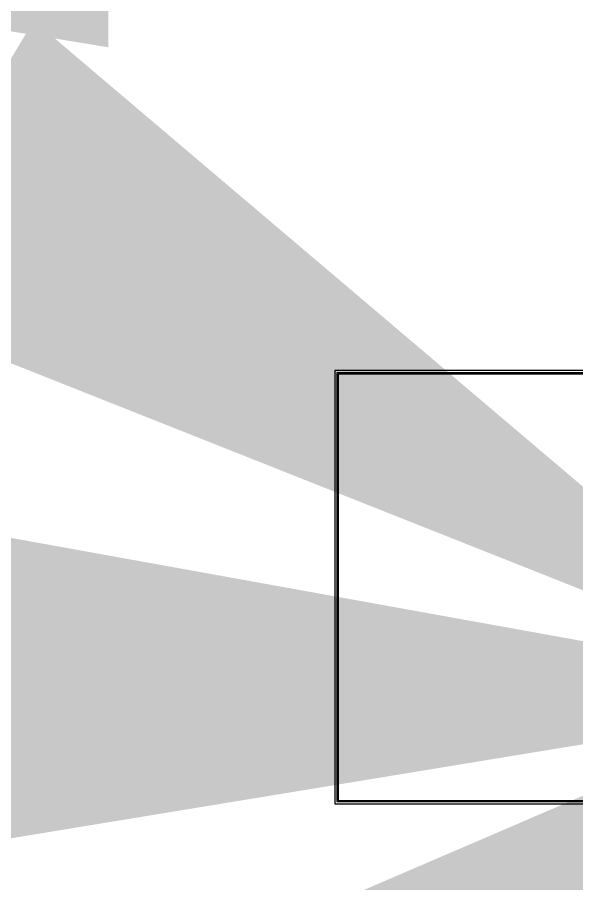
# Model space of a CAD drawing. Header units: metres. Extents: x 0 to 11269, y -5244 to -4054.
# Drawn here: x 10638 to 10749, y -5071.7 to -4899.7 of the extents above; entities that cross this region are included whole.
import ezdxf

# ---------------------------------------------------------------- set-up
doc = ezdxf.new("R2010")
doc.units = ezdxf.units.M
doc.header["$MEASUREMENT"] = 0
doc.layers.add('DIM', color=3, linetype='Continuous')
doc.styles.get("Standard").update_dxf_attribs({"font": 'arial.ttf'})
doc.dimstyles.new('300', dxfattribs={"dimscale": 0.1, "dimtxt": 500, "dimasz": 2000, "dimexe": 400, "dimexo": 1500, "dimgap": 0, "dimtad": 1, "dimlfac": 0.001, "dimzin": 0, "dimdsep": 46, "dimtxsty": 'Standard', "dimcen": 800, "dimse1": 1, "dimse2": 1, "dimclrd": 1, "dimclre": 5, "dimclrt": 3, "dimadec": 0, "dimazin": 0, "dimtfac": 1, "dimtix": 1, "dimtofl": 0, "dimtmove": 1, "dimatfit": 3, "dimfxl": 0, "dimtolj": 1, "dimtzin": 0, "dimarcsym": 0})

msp = doc.modelspace()

# ---------------------------------------------------------------- linework, layer by layer
at = {"layer": 'DIM', "color": 2, "linetype": 'ByBlock', "ltscale": 100}
for points in [[(10700.96663, -4969.84061), (10700.96663, -5055.84061), (10850.96663, -5055.84061), (10850.96663, -4969.84061)], [(10701.41663, -4970.29061), (10701.41663, -5055.39061), (10850.51663, -5055.39061), (10850.51663, -4970.29061)], [(10701.64663, -4970.52061), (10701.64663, -5055.16061), (10850.28663, -5055.16061), (10850.28663, -4970.52061)]]:
    msp.add_lwpolyline(points, close=True, dxfattribs=at)

# ---------------------------------------------------------------- leaders
at = {"layer": 'DIM', "color": 4, "linetype": 'ByBlock', "ltscale": 100}
for points in [[(10456.02021, -4872.77204), (10456.68121, -4872.77204), (10456.68121, -4872.56554)], [(10795.76806, -5031.52606), (10795.00785, -5031.06948), (10794.82435, -5031.06948)], [(10794.46665, -5031.52749), (10793.92621, -5031.51903), (10793.74271, -5031.51903)]]:
    msp.add_leader(points, dimstyle='300', override={"dimgap": 0.04, "dimtad": 0, "dimfxl": 0.1875}, dxfattribs=at)
at = {"layer": 'DIM', "color": 7, "linetype": 'ByBlock', "ltscale": 100}
for points in [[(10802.85065, -5035.37594), (10802.27314, -5035.37594), (10802.27314, -5034.77826)], [(10800.42324, -5032.65027), (10799.78267, -5033.06012)]]:
    msp.add_leader(points, dimstyle='300', override={"dimgap": 0.04, "dimtad": 0, "dimfxl": 0.1875}, dxfattribs=at)

doc.saveas('drawing.dxf')
